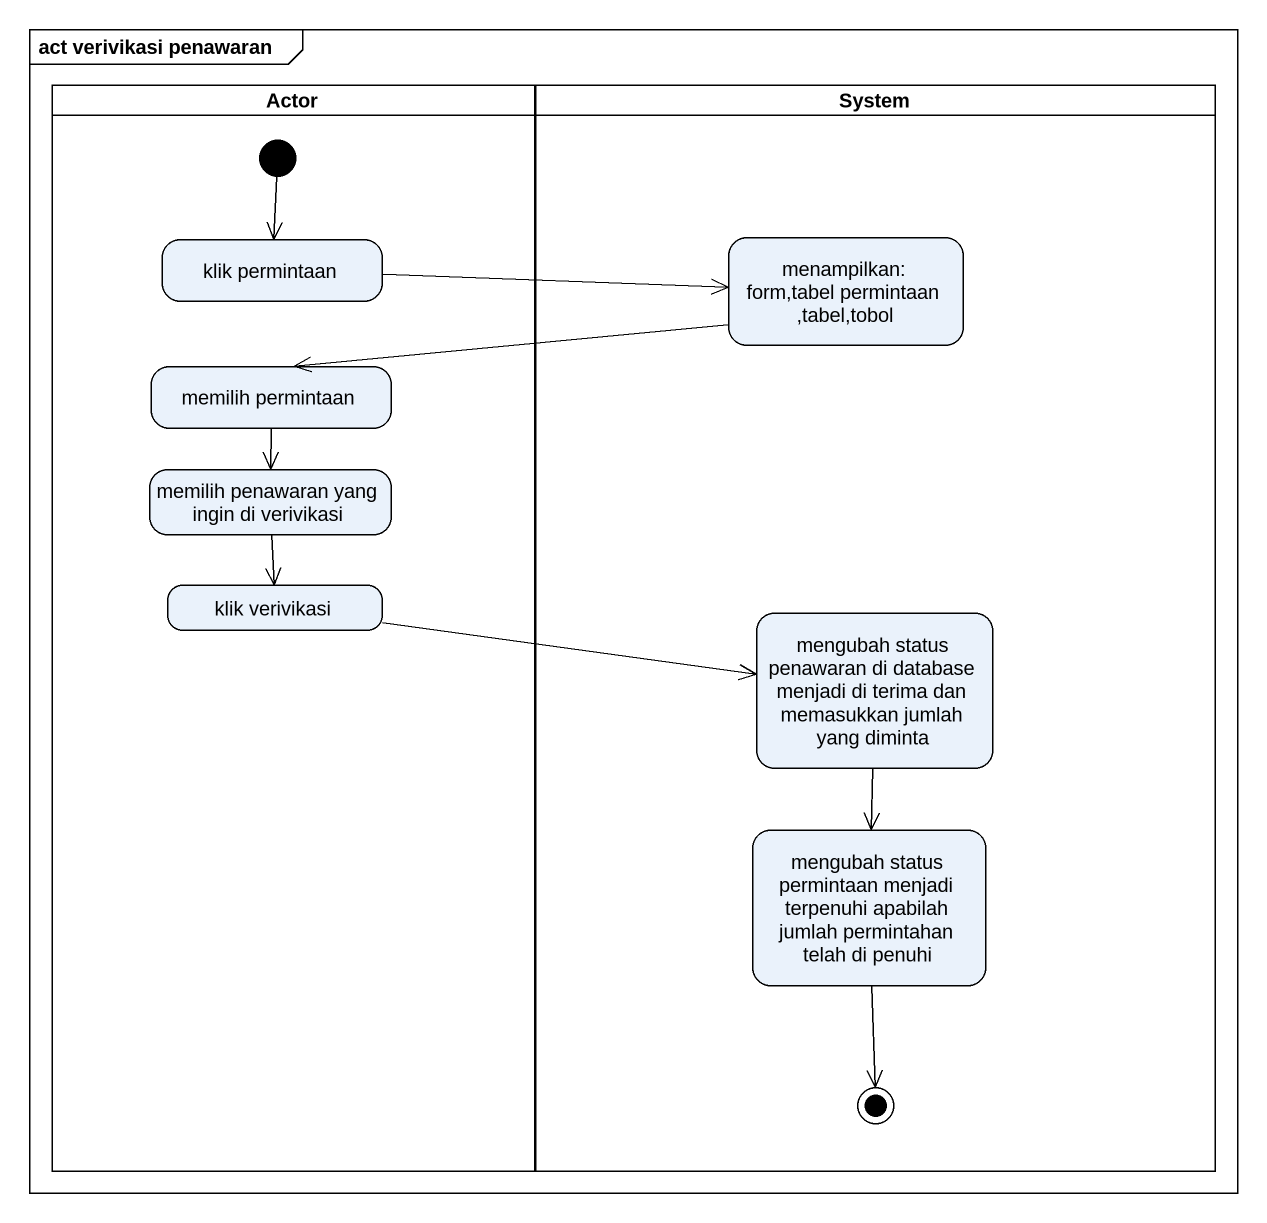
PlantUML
@startuml
mainframe act verivikasi penawaran
hide empty description
state "Actor" as Actor_ <<partition>> {
  state "klik permintaan" as klik_permintaan
  state "memilih permintaan" as memilih_permintaan
  state "memilih penawaran yang ingin di verivikasi" as memilih_penawaran_yang
  state "klik verivikasi" as klik_verivikasi
  [*] --> klik_permintaan
}
state System <<partition>> {
  state "menampilkan: form,tabel permintaan ,tabel,tobol" as menampilkan_form_tabel
  state "mengubah status penawaran di database menjadi di terima dan memasukkan jumlah yang diminta" as mengubah_status_penawaran
  state "mengubah status permintaan menjadi terpenuhi apabilah jumlah permintahan telah di penuhi" as mengubah_status_permintaan
  mengubah_status_permintaan --> [*]
}
klik_permintaan -right-> menampilkan_form_tabel
menampilkan_form_tabel -left-> memilih_permintaan
memilih_permintaan --> memilih_penawaran_yang
memilih_penawaran_yang --> klik_verivikasi
klik_verivikasi -right-> mengubah_status_penawaran
mengubah_status_penawaran --> mengubah_status_permintaan
@enduml
